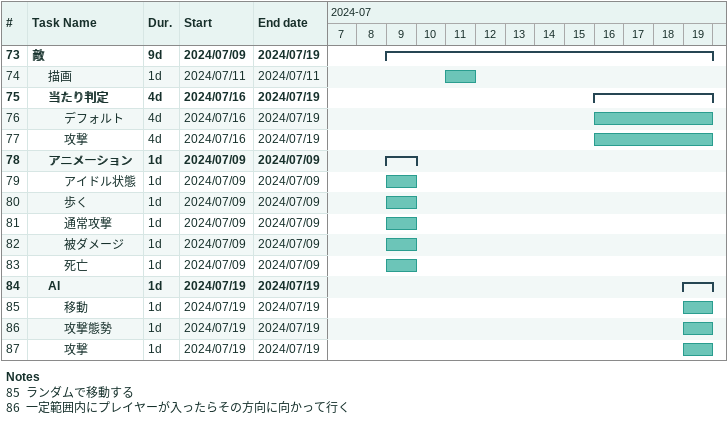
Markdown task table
| ID | Level | Task | Duration | Start | Finish |
|---|---|---|---|---|---|
| 73 | 1 | **敵** | 9d | 2024-07-09 | 2024-07-19 |
| 74 | 2 | 描画 | 1d | 2024-07-11 | 2024-07-11 |
| 75 | 2 | **当たり判定** | 4d | 2024-07-16 | 2024-07-19 |
| 76 | 3 | デフォルト | 4d | 2024-07-16 | 2024-07-19 |
| 77 | 3 | 攻撃 | 4d | 2024-07-16 | 2024-07-19 |
| 78 | 2 | **アニメーション** | 1d | 2024-07-09 | 2024-07-09 |
| 79 | 3 | アイドル状態 | 1d | 2024-07-09 | 2024-07-09 |
| 80 | 3 | 歩く | 1d | 2024-07-09 | 2024-07-09 |
| 81 | 3 | 通常攻撃 | 1d | 2024-07-09 | 2024-07-09 |
| 82 | 3 | 被ダメージ | 1d | 2024-07-09 | 2024-07-09 |
| 83 | 3 | 死亡 | 1d | 2024-07-09 | 2024-07-09 |
| 84 | 2 | **AI** | 1d | 2024-07-19 | 2024-07-19 |
| 85 | 3 | 移動 | 1d | 2024-07-19 | 2024-07-19 |
| 86 | 3 | 攻撃態勢 | 1d | 2024-07-19 | 2024-07-19 |
| 87 | 3 | 攻撃 | 1d | 2024-07-19 | 2024-07-19 |

Notes
- 85: ランダムで移動する
- 86: 一定範囲内にプレイヤーが入ったらその方向に向かって行く
